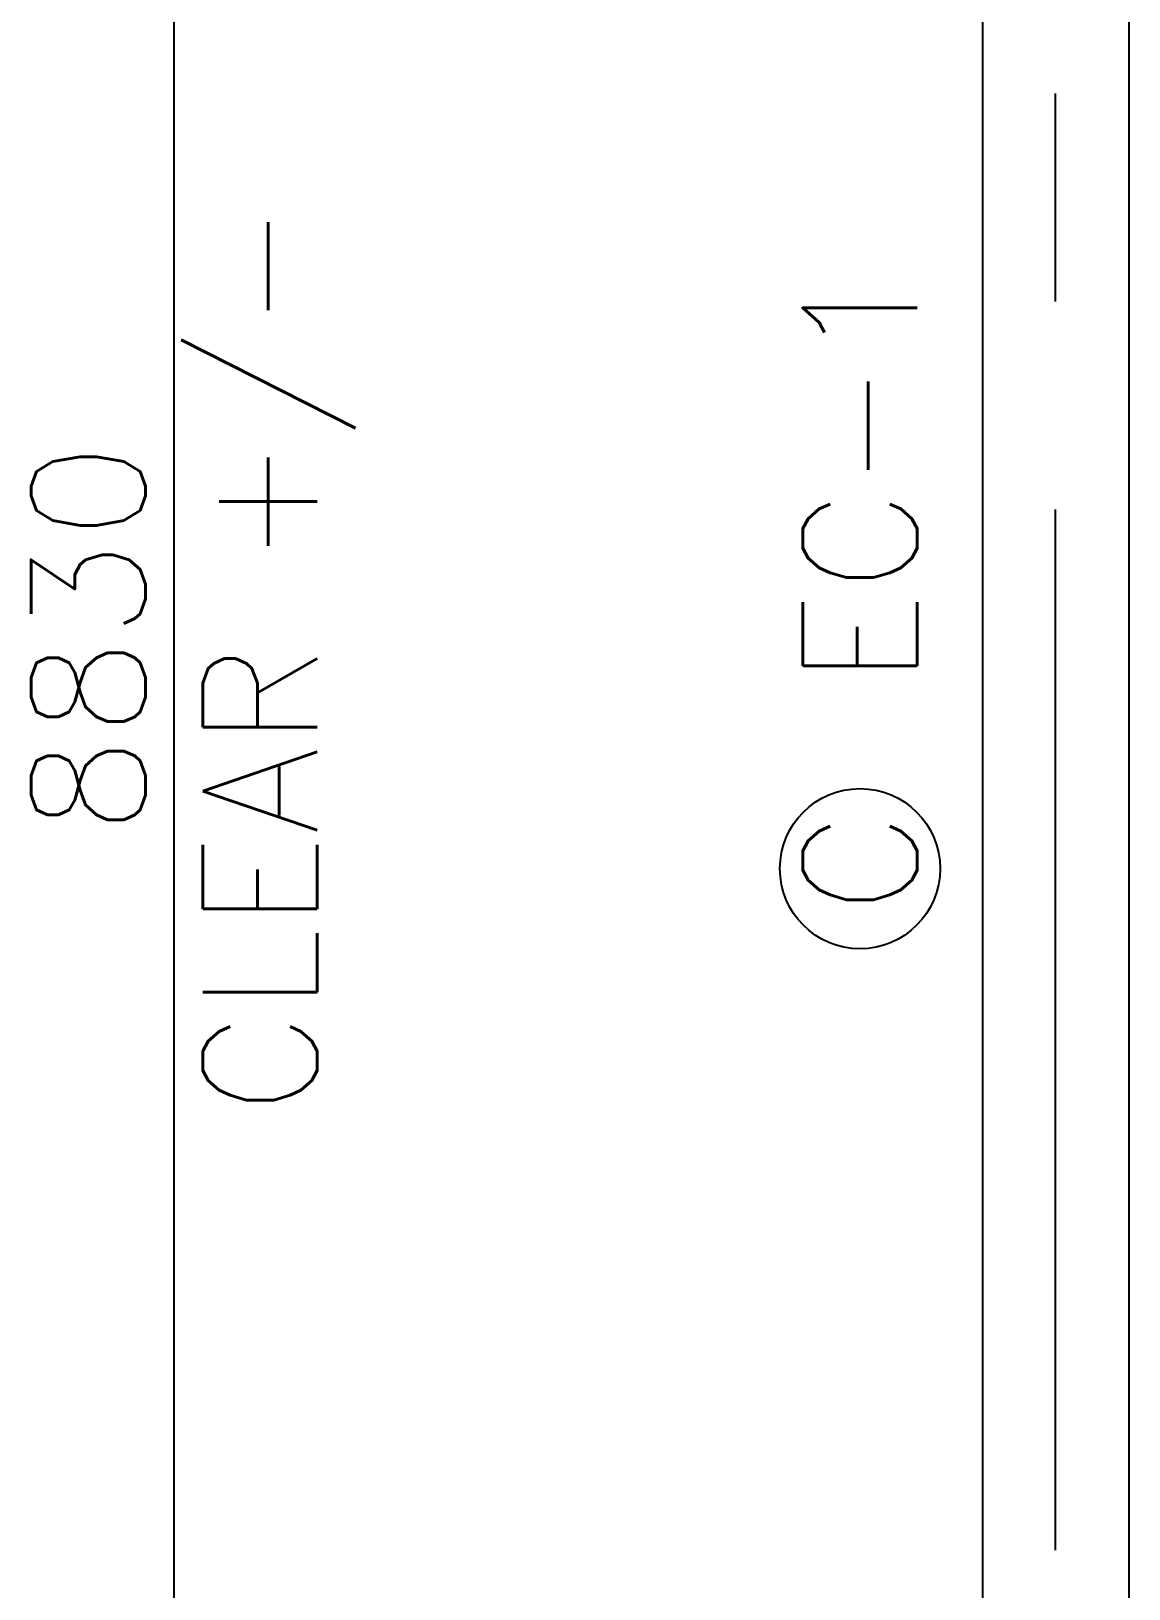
# Model space of a CAD drawing. Header units: millimetres. Extents: x 0 to 28190, y 0 to 19934.
# Drawn here: x 13134 to 14258, y 9314 to 10909 of the extents above; entities that cross this region are included whole.
import ezdxf

# ---------------------------------------------------------------- set-up
doc = ezdxf.new("R2010")
doc.units = ezdxf.units.MM
doc.header["$MEASUREMENT"] = 0
doc.linetypes.add('CENTER', pattern=[1704.8, 1065.5, -213.1, 213.1, -213.1])
doc.linetypes.add('CONTIN', pattern=[0])
for name, color, linetype in [('1', 7, 'CONTIN'), ('11', 7, 'CONTIN'), ('2', 6, 'CONTIN'), ('3', 7, 'CONTIN'), ('4', 7, 'CENTER')]:
    doc.layers.add(name, color=color, linetype=linetype)
doc.styles.add('SIMPLEX', font='SIMPLEX')

msp = doc.modelspace()

# ---------------------------------------------------------------- linework, layer by layer
at = {"layer": '1'}
for p, q in [((14107.7, 14719.6), (14107.7, 5921.6)), ((14257.7, 14719.6), (14257.7, 5921.6))]:
    msp.add_line(p, q, dxfattribs=at)
at = {"layer": '2'}
msp.add_line((13280.2, 5905.6), (13280.2, 14735.6), dxfattribs=at)
at = {"layer": '3'}
msp.add_circle((13982.4, 10051.1), 82, dxfattribs=at)
at = {"layer": '4'}
msp.add_line((14182.7, 5943.7), (14182.7, 14631.5), dxfattribs=at)

# ---------------------------------------------------------------- texts
at = {"layer": '11', "style": 'SIMPLEX'}
for s, p in [('CLEAR +/-', (13426.7, 9799.1)), ('8830', (13250.9, 10086.2))]:
    msp.add_text(s, height=117.2, rotation=90, dxfattribs=at).set_placement(p)
at = {"layer": '3', "style": 'SIMPLEX'}
for s, p in [('EC-1', (14041, 10238.6)), ('C', (14041, 10004.2))]:
    msp.add_text(s, height=117.2, rotation=90, dxfattribs=at).set_placement(p)

doc.saveas('drawing.dxf')
